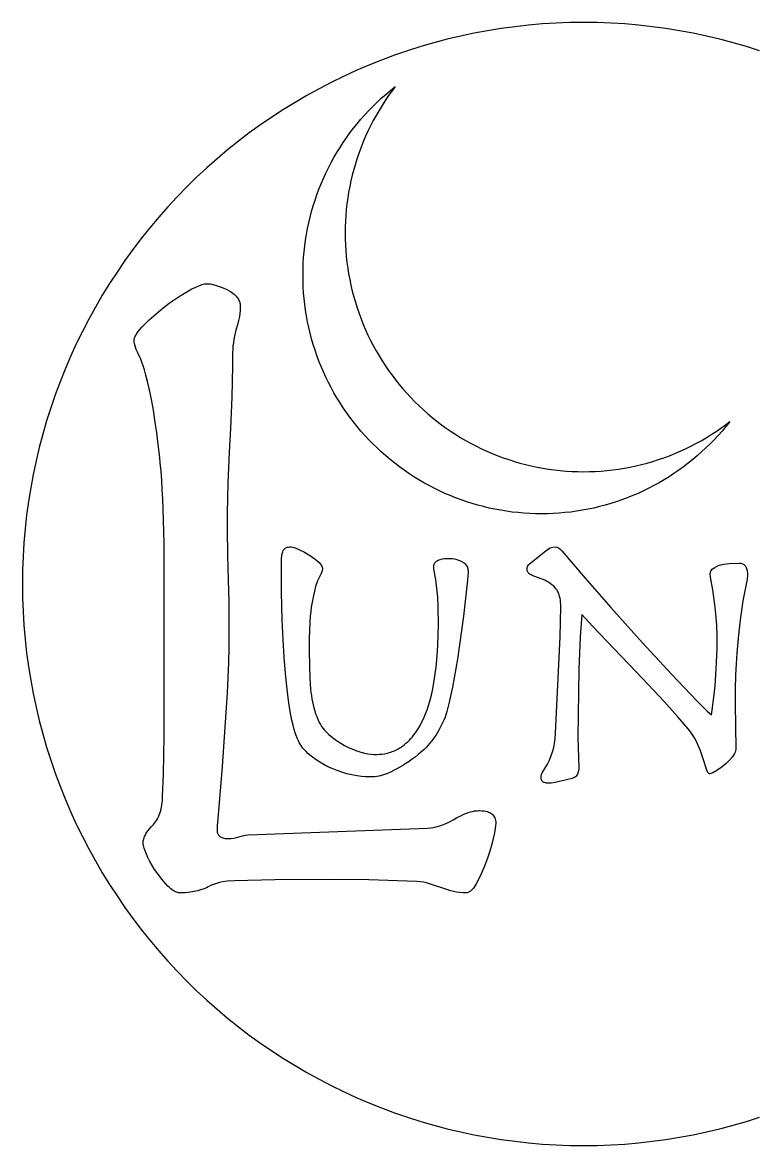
# Model space of a CAD drawing. Header units: metres. Extents: x -20 to 70, y -140 to 20.
# Drawn here: x 30 to 56.06, y -80 to -40 of the extents above; entities that cross this region are included whole.
import ezdxf

# ---------------------------------------------------------------- set-up
doc = ezdxf.new("R2010")
doc.units = ezdxf.units.M

msp = doc.modelspace()

# ---------------------------------------------------------------- linework, layer by layer
for p, q in [((50, -40), (49.5092, -40.006)), ((50.4908, -40.006), (50, -40)), ((46.0982, -40.3843), (45.618, -40.486)), ((46.5808, -40.2944), (46.0982, -40.3843)), ((47.0654, -40.2165), (46.5808, -40.2944)), ((47.5518, -40.1504), (47.0654, -40.2165)), ((48.0397, -40.0963), (47.5518, -40.1504)), ((48.5287, -40.0542), (48.0397, -40.0963)), ((49.0186, -40.0241), (48.5287, -40.0542)), ((49.5092, -40.006), (49.0186, -40.0241)), ((50.9813, -40.0241), (50.4908, -40.006)), ((51.4713, -40.0542), (50.9813, -40.0241)), ((51.9603, -40.0963), (51.4713, -40.0542)), ((52.4482, -40.1504), (51.9603, -40.0963)), ((52.9346, -40.2165), (52.4482, -40.1504)), ((53.4192, -40.2944), (52.9346, -40.2165)), ((53.9018, -40.3843), (53.4192, -40.2944)), ((54.382, -40.486), (53.9018, -40.3843)), ((44.6657, -40.7245), (44.1943, -40.8612)), ((45.1404, -40.5994), (44.6657, -40.7245)), ((45.618, -40.486), (45.1404, -40.5994)), ((54.8596, -40.5994), (54.382, -40.486)), ((55.3342, -40.7245), (54.8596, -40.5994)), ((55.8057, -40.8612), (55.3342, -40.7245)), ((43.2622, -41.1691), (42.8021, -41.3401)), ((43.7264, -41.0094), (43.2622, -41.1691)), ((44.1943, -40.8612), (43.7264, -41.0094)), ((56.2736, -41.0094), (55.8057, -40.8612)), ((42.3463, -41.5224), (41.8952, -41.7158)), ((42.8021, -41.3401), (42.3463, -41.5224)), ((41.4489, -41.9202), (41.0078, -42.1355)), ((41.8952, -41.7158), (41.4489, -41.9202)), ((40.5721, -42.3616), (40.142, -42.5983)), ((41.0078, -42.1355), (40.5721, -42.3616)), ((43.1077, -42.4294), (43.2867, -42.2867)), ((43.2867, -42.2867), (43.1727, -42.4366)), ((40.142, -42.5983), (39.7179, -42.8454)), ((42.6389, -42.8439), (42.7917, -42.7019)), ((42.7917, -42.7019), (42.948, -42.5637)), ((42.9325, -42.7776), (42.8187, -42.9525)), ((43.0505, -42.6056), (42.9325, -42.7776)), ((42.948, -42.5637), (43.1077, -42.4294)), ((43.1727, -42.4366), (43.0505, -42.6056)), ((39.3, -43.1029), (38.8886, -43.3706)), ((39.7179, -42.8454), (39.3, -43.1029)), ((42.2019, -43.2917), (42.3439, -43.1389)), ((42.3439, -43.1389), (42.4896, -42.9896)), ((42.4896, -42.9896), (42.6389, -42.8439)), ((42.7093, -43.1301), (42.6043, -43.3104)), ((42.8187, -42.9525), (42.7093, -43.1301)), ((38.8886, -43.3706), (38.4838, -43.6483)), ((41.9294, -43.6077), (42.0637, -43.448)), ((42.0637, -43.448), (42.2019, -43.2917)), ((42.5037, -43.4931), (42.4076, -43.6783)), ((42.6043, -43.3104), (42.5037, -43.4931)), ((38.086, -43.9359), (37.6954, -44.2331)), ((38.4838, -43.6483), (38.086, -43.9359)), ((41.5505, -44.1056), (41.6727, -43.9366)), ((41.6727, -43.9366), (41.7991, -43.7705)), ((41.7991, -43.7705), (41.9294, -43.6077)), ((42.3161, -43.8658), (42.2292, -44.0555)), ((42.4076, -43.6783), (42.3161, -43.8658)), ((37.6954, -44.2331), (37.3121, -44.5398)), ((41.3187, -44.4525), (41.4325, -44.2776)), ((41.4325, -44.2776), (41.5505, -44.1056)), ((42.147, -44.2472), (42.0696, -44.4409)), ((42.2292, -44.0555), (42.147, -44.2472)), ((37.3121, -44.5398), (36.9365, -44.8558)), ((41.1043, -44.8104), (41.2093, -44.6301)), ((41.2093, -44.6301), (41.3187, -44.4525)), ((41.9969, -44.6364), (41.929, -44.8337)), ((42.0696, -44.4409), (41.9969, -44.6364)), ((36.5688, -45.181), (36.2092, -45.5151)), ((36.9365, -44.8558), (36.5688, -45.181)), ((40.8161, -45.3658), (40.9076, -45.1783)), ((40.9076, -45.1783), (41.0037, -44.9931)), ((41.0037, -44.9931), (41.1043, -44.8104)), ((41.866, -45.0326), (41.8079, -45.2329)), ((41.929, -44.8337), (41.866, -45.0326)), ((36.2092, -45.5151), (35.8579, -45.8579)), ((40.647, -45.7472), (40.7292, -45.5555)), ((40.7292, -45.5555), (40.8161, -45.3658)), ((41.7547, -45.4347), (41.7065, -45.6376)), ((41.8079, -45.2329), (41.7547, -45.4347)), ((35.8579, -45.8579), (35.5151, -46.2092)), ((40.4969, -46.1364), (40.5696, -45.9409)), ((40.5696, -45.9409), (40.647, -45.7472)), ((41.6633, -45.8417), (41.6251, -46.0468)), ((41.7065, -45.6376), (41.6633, -45.8417)), ((35.5151, -46.2092), (35.181, -46.5688)), ((40.366, -46.5326), (40.429, -46.3337)), ((40.429, -46.3337), (40.4969, -46.1364)), ((41.592, -46.2528), (41.5639, -46.4595)), ((41.6251, -46.0468), (41.592, -46.2528)), ((35.181, -46.5688), (34.8558, -46.9365)), ((40.2547, -46.9347), (40.3079, -46.7329)), ((40.3079, -46.7329), (40.366, -46.5326)), ((41.5409, -46.6669), (41.523, -46.8747)), ((41.5639, -46.4595), (41.5409, -46.6669)), ((34.8558, -46.9365), (34.5398, -47.3121)), ((40.1633, -47.3417), (40.2065, -47.1376)), ((40.2065, -47.1376), (40.2547, -46.9347)), ((41.5102, -47.0829), (41.5026, -47.2914)), ((41.523, -46.8747), (41.5102, -47.0829)), ((34.5398, -47.3121), (34.2331, -47.6954)), ((40.092, -47.7528), (40.1251, -47.5468)), ((40.1251, -47.5468), (40.1633, -47.3417)), ((41.5026, -47.2914), (41.5, -47.5)), ((41.5, -47.5), (41.5026, -47.7086)), ((34.2331, -47.6954), (33.9359, -48.086)), ((40.0409, -48.1669), (40.0639, -47.9595)), ((40.0639, -47.9595), (40.092, -47.7528)), ((41.5026, -47.7086), (41.5102, -47.9171)), ((41.5102, -47.9171), (41.523, -48.1253)), ((33.9359, -48.086), (33.6483, -48.4838)), ((40.0102, -48.5829), (40.023, -48.3747)), ((40.023, -48.3747), (40.0409, -48.1669)), ((41.523, -48.1253), (41.5409, -48.3331)), ((41.5409, -48.3331), (41.5639, -48.5405)), ((33.6483, -48.4838), (33.3706, -48.8886)), ((40, -49), (40.0026, -48.7914)), ((40.0026, -48.7914), (40.0102, -48.5829)), ((41.5639, -48.5405), (41.592, -48.7472)), ((41.592, -48.7472), (41.6251, -48.9532)), ((33.3706, -48.8886), (33.1029, -49.3)), ((40.0026, -49.2086), (40, -49)), ((41.6251, -48.9532), (41.6633, -49.1583)), ((41.6633, -49.1583), (41.7065, -49.3624)), ((33.1029, -49.3), (32.8454, -49.7179)), ((35.6522, -49.7187), (35.8626, -49.5919)), ((35.8626, -49.5919), (36.043, -49.4917)), ((36.043, -49.4917), (36.1809, -49.422)), ((36.1809, -49.422), (36.2827, -49.3763)), ((36.2827, -49.3763), (36.3725, -49.3417)), ((36.3725, -49.3417), (36.4357, -49.3221)), ((36.4357, -49.3221), (36.4913, -49.3096)), ((36.4913, -49.3096), (36.5279, -49.3049)), ((36.5279, -49.3049), (36.5691, -49.3042)), ((36.5691, -49.3042), (36.6278, -49.3073)), ((36.6278, -49.3073), (36.6888, -49.3142)), ((36.6888, -49.3142), (36.7522, -49.3248)), ((36.7522, -49.3248), (36.8178, -49.3391)), ((36.8178, -49.3391), (36.8857, -49.3571)), ((36.8857, -49.3571), (36.9798, -49.387)), ((36.9798, -49.387), (37.0781, -49.4235)), ((37.0781, -49.4235), (37.1804, -49.4667)), ((37.1804, -49.4667), (37.2868, -49.5165)), ((37.2868, -49.5165), (37.3671, -49.5579)), ((37.3671, -49.5579), (37.4169, -49.587)), ((37.4169, -49.587), (37.4634, -49.6172)), ((40.0102, -49.4171), (40.0026, -49.2086)), ((40.023, -49.6253), (40.0102, -49.4171)), ((41.7065, -49.3624), (41.7547, -49.5653)), ((41.7547, -49.5653), (41.8079, -49.767)), ((32.8454, -49.7179), (32.5983, -50.142)), ((35.2313, -50.0029), (35.4417, -49.8557)), ((35.4417, -49.8557), (35.6522, -49.7187)), ((37.4634, -49.6172), (37.5066, -49.6485)), ((37.5066, -49.6485), (37.5464, -49.681)), ((37.5464, -49.681), (37.5829, -49.7147)), ((37.5829, -49.7147), (37.6161, -49.7495)), ((37.6161, -49.7495), (37.646, -49.7855)), ((37.646, -49.7855), (37.6726, -49.8226)), ((37.6726, -49.8226), (37.6958, -49.8608)), ((37.6958, -49.8608), (37.7158, -49.9002)), ((37.7158, -49.9002), (37.7324, -49.9408)), ((37.7324, -49.9408), (37.7457, -49.9825)), ((37.7457, -49.9825), (37.7556, -50.0253)), ((40.0409, -49.8331), (40.023, -49.6253)), ((40.0639, -50.0405), (40.0409, -49.8331)), ((41.8079, -49.767), (41.866, -49.9674)), ((41.866, -49.9674), (41.929, -50.1663)), ((32.5983, -50.142), (32.3616, -50.5721)), ((34.6771, -50.4437), (34.8445, -50.3011)), ((34.8445, -50.3011), (35.0213, -50.16)), ((35.0213, -50.16), (35.2313, -50.0029)), ((37.7505, -50.3616), (37.7333, -50.4736)), ((37.7614, -50.2559), (37.7505, -50.3616)), ((37.7556, -50.0253), (37.7623, -50.0693)), ((37.7659, -50.1566), (37.7614, -50.2559)), ((37.7623, -50.0693), (37.7656, -50.1145)), ((37.7656, -50.1145), (37.7659, -50.1566)), ((40.092, -50.2472), (40.0639, -50.0405)), ((40.1251, -50.4532), (40.092, -50.2472)), ((41.929, -50.1663), (41.9969, -50.3636)), ((41.9969, -50.3636), (42.0696, -50.5591)), ((32.3616, -50.5721), (32.1355, -51.0078)), ((34.2708, -50.8384), (34.3703, -50.734)), ((34.3703, -50.734), (34.519, -50.588)), ((34.519, -50.588), (34.6771, -50.4437)), ((37.6659, -50.7684), (37.6107, -50.9569)), ((37.7042, -50.6164), (37.6659, -50.7684)), ((37.7333, -50.4736), (37.7042, -50.6164)), ((40.1633, -50.6583), (40.1251, -50.4532)), ((40.2065, -50.8624), (40.1633, -50.6583)), ((42.0696, -50.5591), (42.147, -50.7528)), ((42.147, -50.7528), (42.2292, -50.9445)), ((32.1355, -51.0078), (31.9202, -51.4489)), ((34.0045, -51.21), (34.0236, -51.1684)), ((34.0236, -51.1684), (34.0481, -51.1239)), ((34.0481, -51.1239), (34.078, -51.0766)), ((34.078, -51.0766), (34.1264, -51.009)), ((34.1264, -51.009), (34.1845, -50.9364)), ((34.1845, -50.9364), (34.2708, -50.8384)), ((37.5555, -51.1788), (37.5341, -51.2914)), ((37.581, -51.0673), (37.5555, -51.1788)), ((37.6107, -50.9569), (37.581, -51.0673)), ((40.2547, -51.0653), (40.2065, -50.8624)), ((40.3079, -51.267), (40.2547, -51.0653)), ((42.2292, -50.9445), (42.3161, -51.1342)), ((42.3161, -51.1342), (42.4076, -51.3217)), ((31.9202, -51.4489), (31.7158, -51.8952)), ((33.98, -51.3175), (33.9812, -51.2958)), ((33.9825, -51.3697), (33.98, -51.3175)), ((33.9812, -51.2958), (33.9848, -51.2729)), ((33.9902, -51.4255), (33.9825, -51.3697)), ((33.9848, -51.2729), (33.9909, -51.2487)), ((34.0029, -51.4849), (33.9902, -51.4255)), ((33.9909, -51.2487), (34.0045, -51.21)), ((34.026, -51.5642), (34.0029, -51.4849)), ((34.0571, -51.6491), (34.026, -51.5642)), ((37.5034, -51.5196), (37.4942, -51.6352)), ((37.5167, -51.405), (37.5034, -51.5196)), ((37.5341, -51.2914), (37.5167, -51.405)), ((40.366, -51.4674), (40.3079, -51.267)), ((40.429, -51.6663), (40.366, -51.4674)), ((42.4076, -51.3217), (42.5037, -51.5069)), ((42.5037, -51.5069), (42.6043, -51.6896)), ((31.7158, -51.8952), (31.5224, -52.3463)), ((34.0961, -51.7395), (34.0571, -51.6491)), ((34.1852, -51.9197), (34.0961, -51.7395)), ((34.2172, -51.9925), (34.1852, -51.9197)), ((34.2603, -52.103), (34.2172, -51.9925)), ((37.4891, -51.7518), (37.4866, -52.2184)), ((37.4942, -51.6352), (37.4891, -51.7518)), ((40.4969, -51.8636), (40.429, -51.6663)), ((40.5696, -52.0591), (40.4969, -51.8636)), ((42.6043, -51.6896), (42.7093, -51.8699)), ((42.7093, -51.8699), (42.8187, -52.0475)), ((31.5224, -52.3463), (31.3401, -52.8021)), ((34.3038, -52.2289), (34.2603, -52.103)), ((34.348, -52.37), (34.3038, -52.2289)), ((34.4038, -52.5679), (34.348, -52.37)), ((37.4866, -52.2184), (37.4792, -52.7841)), ((40.647, -52.2528), (40.5696, -52.0591)), ((40.7292, -52.4445), (40.647, -52.2528)), ((42.8187, -52.0475), (42.9325, -52.2223)), ((42.9325, -52.2223), (43.0505, -52.3944)), ((43.0505, -52.3944), (43.1727, -52.5634)), ((34.4605, -52.7897), (34.4038, -52.5679)), ((34.518, -53.0355), (34.4605, -52.7897)), ((37.4792, -52.7841), (37.4654, -53.3475)), ((40.8161, -52.6342), (40.7292, -52.4445)), ((40.9076, -52.8217), (40.8161, -52.6342)), ((43.1727, -52.5634), (43.2991, -52.7295)), ((43.2991, -52.7295), (43.4294, -52.8923)), ((31.3401, -52.8021), (31.1691, -53.2622)), ((34.564, -53.2514), (34.518, -53.0355)), ((41.0037, -53.0069), (40.9076, -52.8217)), ((41.1043, -53.1896), (41.0037, -53.0069)), ((41.2093, -53.3699), (41.1043, -53.1896)), ((43.4294, -52.8923), (43.5637, -53.052)), ((43.5637, -53.052), (43.7019, -53.2082)), ((31.1691, -53.2622), (31.0094, -53.7264)), ((34.6096, -53.4866), (34.564, -53.2514)), ((34.6658, -53.808), (34.6096, -53.4866)), ((37.4654, -53.3475), (37.4453, -53.9087)), ((41.3187, -53.5475), (41.2093, -53.3699)), ((41.4325, -53.7223), (41.3187, -53.5475)), ((43.7019, -53.2082), (43.8439, -53.3611)), ((43.8439, -53.3611), (43.9896, -53.5104)), ((43.9896, -53.5104), (44.1389, -53.6561)), ((31.0094, -53.7264), (30.8612, -54.1943)), ((34.7211, -54.1597), (34.6658, -53.808)), ((37.4453, -53.9087), (37.4189, -54.4675)), ((41.5505, -53.8944), (41.4325, -53.7223)), ((41.6727, -54.0634), (41.5505, -53.8944)), ((44.1389, -53.6561), (44.2917, -53.7981)), ((44.2917, -53.7981), (44.448, -53.9363)), ((44.448, -53.9363), (44.6077, -54.0706)), ((30.8612, -54.1943), (30.7245, -54.6657)), ((34.7866, -54.6217), (34.7211, -54.1597)), ((41.7991, -54.2295), (41.6727, -54.0634)), ((41.9294, -54.3923), (41.7991, -54.2295)), ((42.0637, -54.552), (41.9294, -54.3923)), ((44.6077, -54.0706), (44.7705, -54.2009)), ((44.7705, -54.2009), (44.9366, -54.3273)), ((44.9366, -54.3273), (45.1056, -54.4495)), ((54.8944, -54.4495), (55.0634, -54.3273)), ((55.0706, -54.3923), (54.9363, -54.552)), ((55.0634, -54.3273), (55.2133, -54.2133)), ((55.2133, -54.2133), (55.0706, -54.3923)), ((30.7245, -54.6657), (30.5994, -55.1404)), ((34.8508, -55.1273), (34.7866, -54.6217)), ((37.4189, -54.4675), (37.3701, -55.301)), ((42.2019, -54.7082), (42.0637, -54.552)), ((42.3439, -54.8611), (42.2019, -54.7082)), ((45.1056, -54.4495), (45.2776, -54.5675)), ((45.2776, -54.5675), (45.4525, -54.6812)), ((45.4525, -54.6812), (45.6301, -54.7907)), ((45.6301, -54.7907), (45.8104, -54.8957)), ((54.1896, -54.8957), (54.3699, -54.7907)), ((54.3699, -54.7907), (54.5475, -54.6812)), ((54.5475, -54.6812), (54.7223, -54.5675)), ((54.7981, -54.7082), (54.6561, -54.8611)), ((54.7223, -54.5675), (54.8944, -54.4495)), ((54.9363, -54.552), (54.7981, -54.7082)), ((30.5994, -55.1404), (30.486, -55.618)), ((34.8929, -55.489), (34.8508, -55.1273)), ((42.4896, -55.0104), (42.3439, -54.8611)), ((42.6389, -55.1561), (42.4896, -55.0104)), ((42.7917, -55.2981), (42.6389, -55.1561)), ((45.8104, -54.8957), (45.9931, -54.9963)), ((45.9931, -54.9963), (46.1783, -55.0924)), ((46.1783, -55.0924), (46.3658, -55.1839)), ((46.3658, -55.1839), (46.5555, -55.2708)), ((53.4445, -55.2708), (53.6342, -55.1839)), ((53.6342, -55.1839), (53.8217, -55.0924)), ((53.8217, -55.0924), (54.0069, -54.9963)), ((54.0069, -54.9963), (54.1896, -54.8957)), ((54.3611, -55.1561), (54.2082, -55.2981)), ((54.5104, -55.0104), (54.3611, -55.1561)), ((54.6561, -54.8611), (54.5104, -55.0104)), ((34.9126, -55.6795), (34.8929, -55.489)), ((37.3701, -55.301), (37.3426, -55.8515)), ((42.948, -55.4363), (42.7917, -55.2981)), ((43.1077, -55.5706), (42.948, -55.4363)), ((43.2705, -55.7009), (43.1077, -55.5706)), ((46.5555, -55.2708), (46.7472, -55.353)), ((46.7472, -55.353), (46.9409, -55.4304)), ((46.9409, -55.4304), (47.1364, -55.5031)), ((47.1364, -55.5031), (47.3337, -55.571)), ((47.3337, -55.571), (47.5326, -55.634)), ((52.4674, -55.634), (52.6663, -55.571)), ((52.6663, -55.571), (52.8636, -55.5031)), ((52.8636, -55.5031), (53.0591, -55.4304)), ((53.0591, -55.4304), (53.2528, -55.353)), ((53.2528, -55.353), (53.4445, -55.2708)), ((53.8923, -55.5706), (53.7295, -55.7009)), ((54.052, -55.4363), (53.8923, -55.5706)), ((54.2082, -55.2981), (54.052, -55.4363)), ((30.486, -55.618), (30.3843, -56.0982)), ((34.9398, -55.9794), (34.9126, -55.6795)), ((34.9642, -56.2963), (34.9398, -55.9794)), ((37.3426, -55.8515), (37.3215, -56.3973)), ((43.4366, -55.8273), (43.2705, -55.7009)), ((43.6056, -55.9495), (43.4366, -55.8273)), ((43.7776, -56.0675), (43.6056, -55.9495)), ((47.5326, -55.634), (47.7329, -55.6921)), ((47.7329, -55.6921), (47.9347, -55.7453)), ((47.9347, -55.7453), (48.1376, -55.7935)), ((48.1376, -55.7935), (48.3417, -55.8367)), ((48.3417, -55.8367), (48.5468, -55.8748)), ((48.5468, -55.8748), (48.7528, -55.908)), ((48.7528, -55.908), (48.9595, -55.9361)), ((48.9595, -55.9361), (49.1668, -55.9591)), ((49.1668, -55.9591), (49.3747, -55.977)), ((49.3747, -55.977), (49.5829, -55.9898)), ((49.5829, -55.9898), (49.7914, -55.9974)), ((49.7914, -55.9974), (50, -56)), ((50, -56), (50.2086, -55.9974)), ((50.2086, -55.9974), (50.4171, -55.9898)), ((50.4171, -55.9898), (50.6253, -55.977)), ((50.6253, -55.977), (50.8331, -55.9591)), ((50.8331, -55.9591), (51.0405, -55.9361)), ((51.0405, -55.9361), (51.2472, -55.908)), ((51.2472, -55.908), (51.4532, -55.8748)), ((51.4532, -55.8748), (51.6583, -55.8367)), ((51.6583, -55.8367), (51.8624, -55.7935)), ((51.8624, -55.7935), (52.0653, -55.7453)), ((52.0653, -55.7453), (52.267, -55.6921)), ((52.267, -55.6921), (52.4674, -55.634)), ((53.3944, -55.9495), (53.2223, -56.0675)), ((53.5634, -55.8273), (53.3944, -55.9495)), ((53.7295, -55.7009), (53.5634, -55.8273)), ((30.3843, -56.0982), (30.2944, -56.5808)), ((34.9857, -56.6301), (34.9642, -56.2963)), ((37.3215, -56.3973), (37.3067, -56.9386)), ((43.9525, -56.1812), (43.7776, -56.0675)), ((44.1301, -56.2907), (43.9525, -56.1812)), ((44.3104, -56.3957), (44.1301, -56.2907)), ((44.4931, -56.4963), (44.3104, -56.3957)), ((52.6896, -56.3957), (52.5069, -56.4963)), ((52.8699, -56.2907), (52.6896, -56.3957)), ((53.0475, -56.1812), (52.8699, -56.2907)), ((53.2223, -56.0675), (53.0475, -56.1812)), ((30.2944, -56.5808), (30.2165, -57.0654)), ((35.0044, -56.9808), (34.9857, -56.6301)), ((44.6783, -56.5924), (44.4931, -56.4963)), ((44.8658, -56.6839), (44.6783, -56.5924)), ((45.0555, -56.7708), (44.8658, -56.6839)), ((45.2472, -56.853), (45.0555, -56.7708)), ((51.9445, -56.7708), (51.7528, -56.853)), ((52.1342, -56.6839), (51.9445, -56.7708)), ((52.3217, -56.5924), (52.1342, -56.6839)), ((52.5069, -56.4963), (52.3217, -56.5924)), ((30.2165, -57.0654), (30.1504, -57.5518)), ((35.0201, -57.3484), (35.0044, -56.9808)), ((37.3067, -56.9386), (37.2982, -57.4753)), ((45.4409, -56.9304), (45.2472, -56.853)), ((45.6364, -57.0031), (45.4409, -56.9304)), ((45.8337, -57.071), (45.6364, -57.0031)), ((46.0326, -57.134), (45.8337, -57.071)), ((46.2329, -57.1921), (46.0326, -57.134)), ((46.4347, -57.2453), (46.2329, -57.1921)), ((50.767, -57.1921), (50.5653, -57.2453)), ((50.9674, -57.134), (50.767, -57.1921)), ((51.1663, -57.071), (50.9674, -57.134)), ((51.3636, -57.0031), (51.1663, -57.071)), ((51.5591, -56.9304), (51.3636, -57.0031)), ((51.7528, -56.853), (51.5591, -56.9304)), ((30.1504, -57.5518), (30.0963, -58.0397)), ((35.0331, -57.733), (35.0201, -57.3484)), ((37.2982, -57.4753), (37.2961, -58.0364)), ((46.6376, -57.2935), (46.4347, -57.2453)), ((46.8417, -57.3367), (46.6376, -57.2935)), ((47.0468, -57.3748), (46.8417, -57.3367)), ((47.2528, -57.408), (47.0468, -57.3748)), ((47.4595, -57.4361), (47.2528, -57.408)), ((47.6669, -57.4591), (47.4595, -57.4361)), ((47.8747, -57.477), (47.6669, -57.4591)), ((48.0829, -57.4898), (47.8747, -57.477)), ((48.2914, -57.4974), (48.0829, -57.4898)), ((48.5, -57.5), (48.2914, -57.4974)), ((48.7086, -57.4974), (48.5, -57.5)), ((48.9171, -57.4898), (48.7086, -57.4974)), ((49.1253, -57.477), (48.9171, -57.4898)), ((49.3331, -57.4591), (49.1253, -57.477)), ((49.5405, -57.4361), (49.3331, -57.4591)), ((49.7472, -57.408), (49.5405, -57.4361)), ((49.9532, -57.3748), (49.7472, -57.408)), ((50.1583, -57.3367), (49.9532, -57.3748)), ((50.3624, -57.2935), (50.1583, -57.3367)), ((50.5653, -57.2453), (50.3624, -57.2935)), ((35.0431, -58.1345), (35.0331, -57.733)), ((30.0963, -58.0397), (30.0542, -58.5287)), ((35.0503, -58.5529), (35.0431, -58.1345)), ((37.2961, -58.0364), (37.3066, -58.9987)), ((30.0542, -58.5287), (30.0241, -59.0186)), ((35.0546, -58.9882), (35.0503, -58.5529)), ((39.2939, -58.8107), (39.3071, -58.7873)), ((39.3071, -58.7873), (39.3228, -58.7663)), ((39.3228, -58.7663), (39.3408, -58.7475)), ((39.3408, -58.7475), (39.3613, -58.731)), ((39.3613, -58.731), (39.3841, -58.7169)), ((39.3841, -58.7169), (39.4093, -58.705)), ((39.4093, -58.705), (39.4466, -58.6928)), ((39.4466, -58.6928), (39.4882, -58.6846)), ((39.4882, -58.6846), (39.534, -58.6805)), ((39.534, -58.6805), (39.5768, -58.6807)), ((39.5768, -58.6807), (39.6328, -58.6893)), ((39.6328, -58.6893), (39.7176, -58.7138)), ((39.7176, -58.7138), (39.8523, -58.7686)), ((39.8523, -58.7686), (40.0553, -58.8708)), ((48.6562, -58.8159), (48.7527, -58.7439)), ((48.7527, -58.7439), (48.8144, -58.7116)), ((48.8144, -58.7116), (48.9052, -58.6858)), ((48.9052, -58.6858), (48.99, -58.6807)), ((48.99, -58.6807), (49.0442, -58.6901)), ((49.0442, -58.6901), (49.1015, -58.7128)), ((49.1015, -58.7128), (49.1583, -58.7496)), ((49.1583, -58.7496), (49.229, -58.8148)), ((30.0241, -59.0186), (30.006, -59.5092)), ((35.056, -59.4405), (35.0546, -58.9882)), ((37.3066, -58.9987), (37.3318, -59.8472)), ((39.228, -59.2578), (39.2337, -59.1)), ((39.2337, -59.1), (39.2444, -58.9958)), ((39.2444, -58.9958), (39.2581, -58.9196)), ((39.2581, -58.9196), (39.2759, -58.8552)), ((39.2759, -58.8552), (39.2939, -58.8107)), ((40.0553, -58.8708), (40.2692, -59.0011)), ((40.2692, -59.0011), (40.4347, -59.1208)), ((40.4347, -59.1208), (40.5713, -59.2388)), ((44.7356, -59.2078), (44.7562, -59.19)), ((44.7562, -59.19), (44.7875, -59.1691)), ((44.7875, -59.1691), (44.8233, -59.1514)), ((44.8233, -59.1514), (44.8923, -59.1259)), ((44.8923, -59.1259), (44.9674, -59.1067)), ((44.9674, -59.1067), (45.0489, -59.0937)), ((45.0489, -59.0937), (45.1496, -59.0866)), ((45.1496, -59.0866), (45.2528, -59.0877)), ((45.2528, -59.0877), (45.3298, -59.0948)), ((45.3298, -59.0948), (45.4047, -59.1073)), ((45.4047, -59.1073), (45.4772, -59.1253)), ((45.4772, -59.1253), (45.5476, -59.1487)), ((45.5476, -59.1487), (45.6156, -59.1775)), ((45.6156, -59.1775), (45.6814, -59.2118)), ((48.0785, -59.283), (48.6562, -58.8159)), ((49.229, -58.8148), (50.0605, -59.7892)), ((30.006, -59.5092), (30, -60)), ((35.0512, -65.4263), (35.056, -59.4405)), ((39.2361, -60.289), (39.228, -59.2578)), ((40.5713, -59.2388), (40.6148, -59.2854)), ((40.6148, -59.2854), (40.6486, -59.3307)), ((40.6486, -59.3307), (40.6693, -59.3673)), ((40.674, -59.5676), (40.6515, -59.6236)), ((40.6693, -59.3673), (40.6834, -59.403)), ((40.6875, -59.5124), (40.674, -59.5676)), ((40.6834, -59.403), (40.6898, -59.4308)), ((40.692, -59.458), (40.6875, -59.5124)), ((40.6898, -59.4308), (40.692, -59.458)), ((44.6628, -59.3736), (44.6684, -59.3339)), ((44.6664, -59.472), (44.6628, -59.3736)), ((44.7361, -59.8451), (44.6664, -59.472)), ((44.6684, -59.3339), (44.6784, -59.2975)), ((44.6784, -59.2975), (44.6889, -59.2723)), ((44.6889, -59.2723), (44.702, -59.249)), ((44.702, -59.249), (44.7175, -59.2275)), ((44.7175, -59.2275), (44.7356, -59.2078)), ((45.6814, -59.2118), (45.7176, -59.2348)), ((45.7176, -59.2348), (45.7502, -59.2599)), ((45.7502, -59.2599), (45.7793, -59.2868)), ((45.7793, -59.2868), (45.8048, -59.3158)), ((45.8048, -59.3158), (45.8268, -59.3467)), ((45.8268, -59.3467), (45.8452, -59.3795)), ((45.8452, -59.3795), (45.86, -59.4143)), ((45.86, -59.4143), (45.8713, -59.451)), ((45.8838, -59.5795), (45.867, -59.8633)), ((45.8713, -59.451), (45.879, -59.4897)), ((45.879, -59.4897), (45.8832, -59.5303)), ((45.8832, -59.5303), (45.8838, -59.5795)), ((47.9844, -59.4331), (47.9889, -59.4091)), ((47.9845, -59.4665), (47.9844, -59.4331)), ((47.9881, -59.4973), (47.9845, -59.4665)), ((47.9949, -59.5262), (47.9881, -59.4973)), ((47.9889, -59.4091), (47.9978, -59.3847)), ((48.0047, -59.5533), (47.9949, -59.5262)), ((47.9978, -59.3847), (48.0154, -59.3536)), ((48.0176, -59.5785), (48.0047, -59.5533)), ((48.0154, -59.3536), (48.0399, -59.3219)), ((48.0336, -59.6019), (48.0176, -59.5785)), ((48.0399, -59.3219), (48.0785, -59.283)), ((54.5118, -59.6271), (54.5217, -59.5845)), ((54.5217, -59.5845), (54.5376, -59.545)), ((54.5376, -59.545), (54.5594, -59.5087)), ((54.5594, -59.5087), (54.5873, -59.4756)), ((54.5873, -59.4756), (54.6211, -59.4457)), ((54.6211, -59.4457), (54.6739, -59.4101)), ((54.6739, -59.4101), (54.7558, -59.368)), ((54.7558, -59.368), (54.8485, -59.3336)), ((54.8485, -59.3336), (54.9982, -59.2962)), ((54.9982, -59.2962), (55.1847, -59.2692)), ((55.1847, -59.2692), (55.5456, -59.2545)), ((55.5456, -59.2545), (55.5981, -59.2604)), ((55.5981, -59.2604), (55.636, -59.2691)), ((55.636, -59.2691), (55.6702, -59.2812)), ((55.6702, -59.2812), (55.7008, -59.2968)), ((55.7008, -59.2968), (55.7277, -59.3159)), ((55.7277, -59.3159), (55.7509, -59.3385)), ((55.7509, -59.3385), (55.7705, -59.3645)), ((55.7705, -59.3645), (55.7978, -59.4155)), ((55.7978, -59.4155), (55.8213, -59.4778)), ((55.8213, -59.4778), (55.8366, -59.5442)), ((55.8366, -59.5442), (55.8438, -59.6146)), ((30, -60), (30.006, -60.4908)), ((37.3318, -59.8472), (37.3515, -60.6376)), ((40.5206, -59.8842), (40.4509, -60.0857)), ((40.5735, -59.7627), (40.5206, -59.8842)), ((40.6515, -59.6236), (40.5735, -59.7627)), ((44.8017, -60.4678), (44.7361, -59.8451)), ((45.867, -59.8633), (45.722, -61.1473)), ((48.0527, -59.6234), (48.0336, -59.6019)), ((48.0749, -59.6431), (48.0527, -59.6234)), ((48.1002, -59.661), (48.0749, -59.6431)), ((48.1286, -59.677), (48.1002, -59.661)), ((48.1713, -59.6955), (48.1286, -59.677)), ((48.6154, -59.8669), (48.1713, -59.6955)), ((48.6831, -59.8992), (48.6154, -59.8669)), ((48.7489, -59.9369), (48.6831, -59.8992)), ((48.8128, -59.9801), (48.7489, -59.9369)), ((48.8747, -60.0286), (48.8128, -59.9801)), ((50.0605, -59.7892), (50.9748, -60.8365)), ((54.5098, -59.642), (54.5118, -59.6271)), ((54.5196, -59.7529), (54.5098, -59.642)), ((54.6117, -60.2077), (54.5196, -59.7529)), ((55.8259, -59.8331), (55.6807, -60.5972)), ((55.8427, -59.6883), (55.8259, -59.8331)), ((55.8438, -59.6146), (55.8427, -59.6883)), ((39.2604, -61.278), (39.2361, -60.289)), ((40.406, -60.2499), (40.3573, -60.4712)), ((40.4509, -60.0857), (40.406, -60.2499)), ((48.9348, -60.0826), (48.8747, -60.0286)), ((48.9929, -60.142), (48.9348, -60.0826)), ((49.0155, -60.1674), (48.9929, -60.142)), ((49.0369, -60.1946), (49.0155, -60.1674)), ((49.0569, -60.2238), (49.0369, -60.1946)), ((49.0755, -60.2549), (49.0569, -60.2238)), ((49.0927, -60.2879), (49.0755, -60.2549)), ((49.1085, -60.3229), (49.0927, -60.2879)), ((49.1297, -60.379), (49.1085, -60.3229)), ((49.1478, -60.4395), (49.1297, -60.379)), ((54.6952, -60.821), (54.6117, -60.2077)), ((30.006, -60.4908), (30.0241, -60.9813)), ((37.3515, -60.6376), (37.36, -61.6708)), ((40.3573, -60.4712), (40.296, -60.82)), ((44.8206, -60.8097), (44.8017, -60.4678)), ((49.1628, -60.5044), (49.1478, -60.4395)), ((49.1746, -60.5736), (49.1628, -60.5044)), ((49.1834, -60.6472), (49.1746, -60.5736)), ((49.1891, -60.7252), (49.1834, -60.6472)), ((49.1917, -60.8076), (49.1891, -60.7252)), ((55.6807, -60.5972), (55.5776, -61.2779)), ((30.0241, -60.9813), (30.0542, -61.4713)), ((40.2569, -61.1477), (40.2402, -61.3763)), ((40.2747, -60.9756), (40.2569, -61.1477)), ((40.296, -60.82), (40.2747, -60.9756)), ((44.827, -61.4452), (44.8206, -60.8097)), ((45.722, -61.1473), (45.5036, -62.6739)), ((49.1599, -61.8795), (49.1917, -60.8076)), ((49.9328, -61.0865), (49.8802, -61.8812)), ((50.3221, -61.5041), (49.9328, -61.0865)), ((50.9748, -60.8365), (52.1017, -62.0931)), ((54.7317, -61.1827), (54.6952, -60.821)), ((54.75, -61.4837), (54.7317, -61.1827)), ((30.0542, -61.4713), (30.0963, -61.9603)), ((39.2904, -61.9923), (39.2604, -61.278)), ((40.2402, -61.3763), (40.2284, -61.6287)), ((44.8057, -62.1858), (44.827, -61.4452)), ((52.1125, -63.3729), (50.3221, -61.5041)), ((54.7592, -61.8475), (54.75, -61.4837)), ((55.5776, -61.2779), (55.5172, -61.8056)), ((30.0963, -61.9603), (30.1504, -62.4482)), ((37.36, -61.6708), (37.3559, -62.2652)), ((39.3276, -62.6101), (39.2904, -61.9923)), ((40.2211, -61.9534), (40.2207, -62.3658)), ((40.2284, -61.6287), (40.2211, -61.9534)), ((48.9998, -65.3155), (49.1599, -61.8795)), ((49.8802, -61.8812), (49.8312, -63.0276)), ((54.757, -62.3054), (54.7592, -61.8475)), ((55.5172, -61.8056), (55.4573, -62.4686)), ((37.3559, -62.2652), (37.3435, -62.7966)), ((40.2207, -62.3658), (40.23, -62.9147)), ((44.7828, -62.5549), (44.8057, -62.1858)), ((52.1017, -62.0931), (53.1413, -63.2189)), ((54.7422, -62.7904), (54.757, -62.3054)), ((30.1504, -62.4482), (30.2165, -62.9346)), ((37.3435, -62.7966), (37.323, -63.334)), ((39.374, -63.1925), (39.3276, -62.6101)), ((44.7435, -62.9651), (44.7828, -62.5549)), ((45.5036, -62.6739), (45.3281, -63.6724)), ((54.7175, -63.2269), (54.7422, -62.7904)), ((55.4573, -62.4686), (55.4336, -62.8411)), ((30.2165, -62.9346), (30.2944, -63.4192)), ((39.419, -63.6385), (39.374, -63.1925)), ((40.23, -62.9147), (40.2478, -63.3695)), ((44.7027, -63.2875), (44.7435, -62.9651)), ((49.8312, -63.0276), (49.7999, -65.4776)), ((55.4336, -62.8411), (55.4162, -63.2429)), ((30.2944, -63.4192), (30.3843, -63.9018)), ((37.323, -63.334), (37.2942, -63.8776)), ((40.2478, -63.3695), (40.2716, -63.7429)), ((44.6238, -63.7358), (44.6667, -63.5126)), ((44.6667, -63.5126), (44.7027, -63.2875)), ((52.8695, -64.1871), (52.1125, -63.3729)), ((53.1413, -63.2189), (54.0356, -64.1566)), ((54.6852, -63.6227), (54.7175, -63.2269)), ((55.4162, -63.2429), (55.4039, -63.7383)), ((30.3843, -63.9018), (30.486, -64.382)), ((37.2942, -63.8776), (37.1173, -66.5052)), ((39.4702, -64.0525), (39.419, -63.6385)), ((40.2716, -63.7429), (40.2831, -63.8609)), ((40.2831, -63.8609), (40.2978, -63.9764)), ((40.2978, -63.9764), (40.3155, -64.0896)), ((44.517, -64.1766), (44.5739, -63.9571)), ((44.5739, -63.9571), (44.6238, -63.7358)), ((45.3281, -63.6724), (45.2119, -64.2098)), ((54.6416, -64.0295), (54.6852, -63.6227)), ((55.4039, -63.7383), (55.3998, -64.272)), ((30.486, -64.382), (30.5994, -64.8596)), ((39.5208, -64.3937), (39.4702, -64.0525)), ((39.569, -64.6715), (39.5208, -64.3937)), ((40.3155, -64.0896), (40.3363, -64.2003)), ((40.3363, -64.2003), (40.3603, -64.3087)), ((40.3603, -64.3087), (40.3874, -64.4146)), ((44.4223, -64.4819), (44.472, -64.3315)), ((44.472, -64.3315), (44.517, -64.1766)), ((45.2119, -64.2098), (45.1273, -64.5367)), ((53.3455, -64.7203), (52.8695, -64.1871)), ((54.0356, -64.1566), (54.4053, -64.5245)), ((54.5805, -64.4904), (54.6416, -64.0295)), ((55.3998, -64.272), (55.4318, -65.8555)), ((39.606, -64.8557), (39.569, -64.6715)), ((40.3874, -64.4146), (40.4176, -64.5181)), ((40.4176, -64.5181), (40.4509, -64.6192)), ((40.4509, -64.6192), (40.4874, -64.7179)), ((40.4874, -64.7179), (40.5269, -64.8142)), ((44.2705, -64.8506), (44.3207, -64.7406)), ((44.3207, -64.7406), (44.3678, -64.6275)), ((44.3678, -64.6275), (44.4223, -64.4819)), ((45.0638, -64.7384), (45.028, -64.8298)), ((45.1273, -64.5367), (45.0638, -64.7384)), ((53.7224, -65.1586), (53.3455, -64.7203)), ((54.4053, -64.5245), (54.5548, -64.6615)), ((54.5548, -64.6615), (54.5805, -64.4904)), ((30.5994, -64.8596), (30.7245, -65.3342)), ((39.6453, -65.0256), (39.606, -64.8557)), ((39.6867, -65.1811), (39.6453, -65.0256)), ((39.7215, -65.2953), (39.6867, -65.1811)), ((40.5269, -64.8142), (40.5808, -64.934)), ((40.5808, -64.934), (40.6188, -65.0044)), ((40.6188, -65.0044), (40.6632, -65.0739)), ((40.6632, -65.0739), (40.7139, -65.1424)), ((40.7139, -65.1424), (40.7711, -65.2099)), ((44.0548, -65.2356), (44.1015, -65.1625)), ((44.1015, -65.1625), (44.1609, -65.0616)), ((44.1609, -65.0616), (44.2173, -64.9576)), ((44.2173, -64.9576), (44.2705, -64.8506)), ((44.8946, -65.1126), (44.8461, -65.2019)), ((44.941, -65.0209), (44.8946, -65.1126)), ((44.9855, -64.9266), (44.941, -65.0209)), ((45.028, -64.8298), (44.9855, -64.9266)), ((53.8057, -65.2647), (53.7224, -65.1586)), ((30.7245, -65.3342), (30.8612, -65.8057)), ((35.0262, -66.7581), (35.0512, -65.4263)), ((39.7577, -65.4002), (39.7215, -65.2953)), ((39.7954, -65.496), (39.7577, -65.4002)), ((39.8344, -65.5826), (39.7954, -65.496)), ((39.8639, -65.6401), (39.8344, -65.5826)), ((40.7711, -65.2099), (40.8346, -65.2764)), ((40.8346, -65.2764), (40.919, -65.3549)), ((40.919, -65.3549), (41.0537, -65.467)), ((41.0537, -65.467), (41.1957, -65.572)), ((41.1957, -65.572), (41.3449, -65.6698)), ((43.731, -65.6191), (43.7902, -65.5618)), ((43.7902, -65.5618), (43.8473, -65.5018)), ((43.8473, -65.5018), (43.9023, -65.4392)), ((43.9023, -65.4392), (43.9552, -65.374)), ((43.9552, -65.374), (44.0061, -65.3061)), ((44.0061, -65.3061), (44.0548, -65.2356)), ((44.6322, -65.5338), (44.5737, -65.6105)), ((44.6887, -65.4546), (44.6322, -65.5338)), ((44.7431, -65.3728), (44.6887, -65.4546)), ((44.7956, -65.2886), (44.7431, -65.3728)), ((44.8461, -65.2019), (44.7956, -65.2886)), ((48.96, -65.684), (48.9832, -65.5087)), ((48.9832, -65.5087), (48.9998, -65.3155)), ((49.7999, -65.4776), (49.8318, -66.5395)), ((53.8811, -65.3708), (53.8057, -65.2647)), ((53.9487, -65.4769), (53.8811, -65.3708)), ((54.0084, -65.583), (53.9487, -65.4769)), ((54.0603, -65.689), (54.0084, -65.583)), ((30.8612, -65.8057), (31.0094, -66.2736)), ((39.9045, -65.7096), (39.8639, -65.6401)), ((39.9496, -65.7774), (39.9045, -65.7096)), ((39.9991, -65.8436), (39.9496, -65.7774)), ((40.0531, -65.9081), (39.9991, -65.8436)), ((40.1116, -65.971), (40.0531, -65.9081)), ((40.1746, -66.0323), (40.1116, -65.971)), ((41.3449, -65.6698), (41.4832, -65.7504)), ((41.4832, -65.7504), (41.6246, -65.823)), ((41.6246, -65.823), (41.7683, -65.8875)), ((41.7683, -65.8875), (41.9144, -65.9439)), ((41.9144, -65.9439), (42.0624, -65.9918)), ((42.0624, -65.9918), (42.1882, -66.0249)), ((43.0718, -66.0057), (43.126, -65.9891)), ((43.126, -65.9891), (43.179, -65.9708)), ((43.179, -65.9708), (43.2309, -65.9506)), ((43.2309, -65.9506), (43.2817, -65.9285)), ((43.2817, -65.9285), (43.3313, -65.9046)), ((43.3313, -65.9046), (43.3798, -65.8789)), ((43.3798, -65.8789), (43.4272, -65.8514)), ((43.4272, -65.8514), (43.4735, -65.822)), ((43.4735, -65.822), (43.541, -65.7752)), ((43.541, -65.7752), (43.6064, -65.7258)), ((43.6064, -65.7258), (43.6698, -65.6738)), ((43.6698, -65.6738), (43.731, -65.6191)), ((44.2514, -65.9566), (44.181, -66.0183)), ((44.3199, -65.8924), (44.2514, -65.9566)), ((44.3863, -65.8257), (44.3199, -65.8924)), ((44.4508, -65.7565), (44.3863, -65.8257)), ((44.5133, -65.6848), (44.4508, -65.7565)), ((44.5737, -65.6105), (44.5133, -65.6848)), ((48.8378, -66.1477), (48.9036, -65.9476)), ((48.9036, -65.9476), (48.9343, -65.8227)), ((48.9343, -65.8227), (48.96, -65.684)), ((54.1678, -65.9426), (54.0603, -65.689)), ((54.2446, -66.1589), (54.1678, -65.9426)), ((55.4059, -65.9862), (55.381, -66.0409)), ((55.4203, -65.9417), (55.4059, -65.9862)), ((55.429, -65.8981), (55.4203, -65.9417)), ((55.4318, -65.8555), (55.429, -65.8981)), ((31.0094, -66.2736), (31.1691, -66.7378)), ((40.2421, -66.092), (40.1746, -66.0323)), ((40.3326, -66.1642), (40.2421, -66.092)), ((40.4655, -66.26), (40.3326, -66.1642)), ((40.6026, -66.3488), (40.4655, -66.26)), ((40.7442, -66.4309), (40.6026, -66.3488)), ((42.1882, -66.0249), (42.3089, -66.0492)), ((42.3089, -66.0492), (42.4247, -66.0648)), ((42.4247, -66.0648), (42.5198, -66.0712)), ((42.5198, -66.0712), (42.6297, -66.0711)), ((42.6297, -66.0711), (42.7232, -66.0663)), ((42.7232, -66.0663), (42.8142, -66.0573)), ((42.8142, -66.0573), (42.9026, -66.0442)), ((42.9026, -66.0442), (42.9601, -66.0332)), ((42.9601, -66.0332), (43.0166, -66.0203)), ((43.0166, -66.0203), (43.0718, -66.0057)), ((43.669, -66.3926), (43.5594, -66.4613)), ((43.7787, -66.3198), (43.669, -66.3926)), ((43.8885, -66.2431), (43.7787, -66.3198)), ((43.9985, -66.1623), (43.8885, -66.2431)), ((44.1085, -66.0775), (43.9985, -66.1623)), ((44.181, -66.0183), (44.1085, -66.0775)), ((48.7153, -66.4215), (48.7748, -66.3032)), ((48.7748, -66.3032), (48.8378, -66.1477)), ((54.3894, -66.6325), (54.2446, -66.1589)), ((55.078, -66.3971), (54.9341, -66.5149)), ((55.1939, -66.2849), (55.078, -66.3971)), ((55.2987, -66.1641), (55.1939, -66.2849)), ((55.3478, -66.097), (55.2987, -66.1641)), ((55.381, -66.0409), (55.3478, -66.097)), ((31.1691, -66.7378), (31.3401, -67.1979)), ((34.992, -67.5635), (35.0262, -66.7581)), ((37.1173, -66.5052), (36.9701, -68.2254)), ((40.8901, -66.5061), (40.7442, -66.4309)), ((41.0401, -66.5744), (40.8901, -66.5061)), ((41.2129, -66.6439), (41.0401, -66.5744)), ((41.3866, -66.7045), (41.2129, -66.6439)), ((41.5611, -66.7561), (41.3866, -66.7045)), ((41.7361, -66.7988), (41.5611, -66.7561)), ((41.9245, -66.8351), (41.7361, -66.7988)), ((42.904, -66.789), (42.8306, -66.8135)), ((43.013, -66.7444), (42.904, -66.789)), ((43.122, -66.6959), (43.013, -66.7444)), ((43.2312, -66.6432), (43.122, -66.6959)), ((43.3405, -66.5866), (43.2312, -66.6432)), ((43.4499, -66.526), (43.3405, -66.5866)), ((43.5594, -66.4613), (43.4499, -66.526)), ((48.4915, -66.841), (48.5047, -66.7885)), ((48.5047, -66.7885), (48.5292, -66.7304)), ((48.5292, -66.7304), (48.7153, -66.4215)), ((49.7803, -66.7766), (49.7623, -66.8099)), ((49.8122, -66.6842), (49.7803, -66.7766)), ((49.8282, -66.6008), (49.8122, -66.6842)), ((49.8318, -66.5395), (49.8282, -66.6008)), ((54.412, -66.6844), (54.3894, -66.6325)), ((54.4328, -66.718), (54.412, -66.6844)), ((54.4512, -66.7383), (54.4328, -66.718)), ((54.4666, -66.7495), (54.4512, -66.7383)), ((54.4827, -66.7563), (54.4666, -66.7495)), ((54.5028, -66.7584), (54.4827, -66.7563)), ((54.5369, -66.7518), (54.5028, -66.7584)), ((54.6095, -66.7221), (54.5369, -66.7518)), ((54.7544, -66.6401), (54.6095, -66.7221)), ((54.9341, -66.5149), (54.7544, -66.6401)), ((31.3401, -67.1979), (31.5224, -67.6537)), ((42.0817, -66.8571), (41.9245, -66.8351)), ((42.229, -66.8693), (42.0817, -66.8571)), ((42.5609, -66.863), (42.229, -66.8693)), ((42.6973, -66.8462), (42.5609, -66.863)), ((42.8306, -66.8135), (42.6973, -66.8462)), ((48.4864, -66.8943), (48.4915, -66.841)), ((48.4873, -66.9239), (48.4864, -66.8943)), ((48.4902, -66.9454), (48.4873, -66.9239)), ((48.4951, -66.9655), (48.4902, -66.9454)), ((48.5018, -66.9841), (48.4951, -66.9655)), ((48.5105, -67.0013), (48.5018, -66.9841)), ((48.5212, -67.017), (48.5105, -67.0013)), ((48.5338, -67.0314), (48.5212, -67.017)), ((48.5483, -67.0443), (48.5338, -67.0314)), ((48.5647, -67.0557), (48.5483, -67.0443)), ((48.5831, -67.0657), (48.5647, -67.0557)), ((48.6035, -67.0743), (48.5831, -67.0657)), ((48.6376, -67.0845), (48.6035, -67.0743)), ((48.676, -67.0915), (48.6376, -67.0845)), ((48.7189, -67.0953), (48.676, -67.0915)), ((48.8444, -67.0921), (48.7189, -67.0953)), ((48.983, -67.0738), (48.8444, -67.0921)), ((49.5915, -66.9264), (48.983, -67.0738)), ((49.6424, -66.908), (49.5915, -66.9264)), ((49.6795, -66.8887), (49.6424, -66.908)), ((49.7119, -66.8659), (49.6795, -66.8887)), ((49.7395, -66.8397), (49.7119, -66.8659)), ((49.7623, -66.8099), (49.7395, -66.8397)), ((34.9907, -67.6423), (34.992, -67.5635)), ((31.5224, -67.6537), (31.7158, -68.1048)), ((34.9461, -68.0041), (34.9601, -67.9361)), ((34.9601, -67.9361), (34.9716, -67.8659)), ((34.9716, -67.8659), (34.9805, -67.7936)), ((34.9805, -67.7936), (34.9869, -67.719)), ((34.9869, -67.719), (34.9907, -67.6423)), ((31.7158, -68.1048), (31.9202, -68.5511)), ((34.7766, -68.4196), (34.8085, -68.3667)), ((34.8085, -68.3667), (34.8378, -68.3117)), ((34.8378, -68.3117), (34.8645, -68.2545)), ((34.8645, -68.2545), (34.8887, -68.1952)), ((34.8887, -68.1952), (34.9104, -68.1337)), ((34.9104, -68.1337), (34.9295, -68.07)), ((34.9295, -68.07), (34.9461, -68.0041)), ((36.9701, -68.2254), (36.9461, -68.616)), ((45.3561, -68.4008), (45.4736, -68.3313)), ((45.4736, -68.3313), (45.56, -68.2834)), ((45.56, -68.2834), (45.6447, -68.2403)), ((45.6447, -68.2403), (45.7277, -68.2021)), ((45.7277, -68.2021), (45.8089, -68.1688)), ((45.8089, -68.1688), (45.8884, -68.1404)), ((45.8884, -68.1404), (45.9661, -68.1168)), ((45.9661, -68.1168), (46.0421, -68.0981)), ((46.0421, -68.0981), (46.1164, -68.0843)), ((46.1164, -68.0843), (46.165, -68.0778)), ((46.165, -68.0778), (46.2128, -68.0734)), ((46.2128, -68.0734), (46.2598, -68.0713)), ((46.2598, -68.0713), (46.3182, -68.0714)), ((46.3182, -68.0714), (46.3855, -68.0747)), ((46.3855, -68.0747), (46.4484, -68.0814)), ((46.4484, -68.0814), (46.5069, -68.0913)), ((46.5069, -68.0913), (46.5612, -68.1045)), ((46.5612, -68.1045), (46.6111, -68.1211)), ((46.6111, -68.1211), (46.6566, -68.141)), ((46.6566, -68.141), (46.6978, -68.1642)), ((46.6978, -68.1642), (46.7347, -68.1907)), ((46.7347, -68.1907), (46.7672, -68.2205)), ((46.7672, -68.2205), (46.7954, -68.2536)), ((46.7954, -68.2536), (46.8193, -68.2901)), ((46.8193, -68.2901), (46.8388, -68.3298)), ((46.8388, -68.3298), (46.854, -68.3729)), ((46.854, -68.3729), (46.8648, -68.4193)), ((31.9202, -68.5511), (32.1355, -68.9922)), ((34.4385, -68.8411), (34.4815, -68.7798)), ((34.4815, -68.7798), (34.5303, -68.7172)), ((34.5303, -68.7172), (34.5848, -68.6531)), ((34.5848, -68.6531), (34.6657, -68.5651)), ((34.6657, -68.5651), (34.7052, -68.5188)), ((34.7052, -68.5188), (34.7422, -68.4703)), ((34.7422, -68.4703), (34.7766, -68.4196)), ((36.9461, -68.616), (36.9424, -68.8086)), ((38.0437, -68.9351), (44.443, -68.696)), ((44.443, -68.696), (44.5608, -68.6837)), ((44.5608, -68.6837), (44.6492, -68.6694)), ((44.6492, -68.6694), (44.7375, -68.6509)), ((44.7375, -68.6509), (44.8259, -68.6281)), ((44.8259, -68.6281), (44.9143, -68.6009)), ((44.9143, -68.6009), (45.0026, -68.5695)), ((45.0026, -68.5695), (45.091, -68.5338)), ((45.091, -68.5338), (45.1794, -68.4937)), ((45.1794, -68.4937), (45.2677, -68.4494)), ((45.2677, -68.4494), (45.3561, -68.4008)), ((46.8655, -68.6121), (46.8195, -68.8676)), ((46.8648, -68.4193), (46.8713, -68.469)), ((46.8735, -68.522), (46.8655, -68.6121)), ((46.8713, -68.469), (46.8735, -68.522)), ((32.1355, -68.9922), (32.3616, -69.4279)), ((34.2983, -69.2126), (34.3009, -69.1783)), ((34.3009, -69.1783), (34.306, -69.1434)), ((34.306, -69.1434), (34.3136, -69.1079)), ((34.3136, -69.1079), (34.3238, -69.0717)), ((34.3238, -69.0717), (34.3365, -69.0348)), ((34.3365, -69.0348), (34.3518, -68.9974)), ((34.3518, -68.9974), (34.3697, -68.9593)), ((34.3697, -68.9593), (34.4012, -68.9009)), ((34.4012, -68.9009), (34.4385, -68.8411)), ((36.9424, -68.8086), (36.9454, -68.8402)), ((36.9454, -68.8402), (36.9516, -68.8697)), ((36.9516, -68.8697), (36.9608, -68.8972)), ((36.9608, -68.8972), (36.9731, -68.9227)), ((36.9731, -68.9227), (36.9884, -68.9462)), ((36.9884, -68.9462), (37.0069, -68.9676)), ((37.0069, -68.9676), (37.0284, -68.9869)), ((37.0284, -68.9869), (37.0529, -69.0043)), ((37.0529, -69.0043), (37.0806, -69.0196)), ((37.0806, -69.0196), (37.1113, -69.0328)), ((37.1113, -69.0328), (37.1451, -69.044)), ((37.1451, -69.044), (37.1819, -69.0532)), ((37.1819, -69.0532), (37.2218, -69.0603)), ((37.2218, -69.0603), (37.2648, -69.0654)), ((37.2648, -69.0654), (37.3109, -69.0685)), ((37.3109, -69.0685), (37.36, -69.0695)), ((37.36, -69.0695), (37.4344, -69.0664)), ((37.4344, -69.0664), (37.5323, -69.0533)), ((37.5323, -69.0533), (37.6329, -69.0299)), ((37.6329, -69.0299), (37.7596, -68.9884)), ((37.7596, -68.9884), (37.845, -68.9648)), ((37.845, -68.9648), (37.9351, -68.9473)), ((37.9351, -68.9473), (38.0437, -68.9351)), ((46.8195, -68.8676), (46.7276, -69.2654)), ((32.3616, -69.4279), (32.5983, -69.858)), ((34.299, -69.25), (34.2983, -69.2126)), ((34.3091, -69.3101), (34.299, -69.25)), ((34.3383, -69.4127), (34.3091, -69.3101)), ((34.4052, -69.5939), (34.3383, -69.4127)), ((34.4665, -69.7363), (34.4052, -69.5939)), ((46.6559, -69.5146), (46.5714, -69.7701)), ((46.7276, -69.2654), (46.6559, -69.5146)), ((32.5983, -69.858), (32.8454, -70.282)), ((34.5381, -69.8793), (34.4665, -69.7363)), ((34.6199, -70.0223), (34.5381, -69.8793)), ((46.5714, -69.7701), (46.4658, -70.0524)), ((32.8454, -70.282), (33.1029, -70.7)), ((34.7119, -70.1654), (34.6199, -70.0223)), ((34.864, -70.376), (34.7119, -70.1654)), ((35.0214, -70.5734), (34.864, -70.376)), ((46.3629, -70.2966), (46.2648, -70.5054)), ((46.4658, -70.0524), (46.3629, -70.2966)), ((33.1029, -70.7), (33.3706, -71.1114)), ((35.1835, -70.757), (35.0214, -70.5734)), ((35.2381, -70.8123), (35.1835, -70.757)), ((36.6147, -70.7884), (36.5572, -70.8157)), ((36.6985, -70.744), (36.6147, -70.7884)), ((36.8456, -70.6857), (36.6985, -70.744)), ((37.029, -70.632), (36.8456, -70.6857)), ((37.1351, -70.6106), (37.029, -70.632)), ((37.305, -70.5892), (37.1351, -70.6106)), ((37.5635, -70.5712), (37.305, -70.5892)), ((38.9925, -70.5315), (37.5635, -70.5712)), ((40.922, -70.5203), (38.9925, -70.5315)), ((42.3483, -70.5345), (40.922, -70.5203)), ((44.0573, -70.5944), (42.3483, -70.5345)), ((44.3041, -70.6192), (44.0573, -70.5944)), ((44.4032, -70.6415), (44.3041, -70.6192)), ((44.443, -70.657), (44.4032, -70.6415)), ((45.2718, -70.9293), (44.443, -70.657)), ((46.1029, -70.7928), (46.0672, -70.8396)), ((46.1382, -70.7401), (46.1029, -70.7928)), ((46.1733, -70.6814), (46.1382, -70.7401)), ((46.2648, -70.5054), (46.1733, -70.6814)), ((33.3706, -71.1114), (33.6483, -71.5162)), ((35.2923, -70.8605), (35.2381, -70.8123)), ((35.3326, -70.892), (35.2923, -70.8605)), ((35.3725, -70.9194), (35.3326, -70.892)), ((35.4122, -70.9429), (35.3725, -70.9194)), ((35.4516, -70.9623), (35.4122, -70.9429)), ((35.4907, -70.9777), (35.4516, -70.9623)), ((35.5295, -70.9891), (35.4907, -70.9777)), ((35.5681, -70.9964), (35.5295, -70.9891)), ((35.6063, -70.9998), (35.5681, -70.9964)), ((35.6943, -70.9991), (35.6063, -70.9998)), ((35.8049, -70.9941), (35.6943, -70.9991)), ((35.9126, -70.985), (35.8049, -70.9941)), ((35.9828, -70.9765), (35.9126, -70.985)), ((36.0517, -70.9662), (35.9828, -70.9765)), ((36.1193, -70.9539), (36.0517, -70.9662)), ((36.1857, -70.9398), (36.1193, -70.9539)), ((36.2508, -70.9238), (36.1857, -70.9398)), ((36.3147, -70.906), (36.2508, -70.9238)), ((36.3772, -70.8862), (36.3147, -70.906)), ((36.4385, -70.8646), (36.3772, -70.8862)), ((36.4985, -70.8411), (36.4385, -70.8646)), ((36.5572, -70.8157), (36.4985, -70.8411)), ((45.3699, -70.9548), (45.2718, -70.9293)), ((45.4716, -70.9746), (45.3699, -70.9548)), ((45.5766, -70.9887), (45.4716, -70.9746)), ((45.7035, -70.998), (45.5766, -70.9887)), ((45.797, -71), (45.7035, -70.998)), ((45.8222, -70.9987), (45.797, -71)), ((45.8473, -70.9947), (45.8222, -70.9987)), ((45.8722, -70.9881), (45.8473, -70.9947)), ((45.897, -70.9788), (45.8722, -70.9881)), ((45.9218, -70.9669), (45.897, -70.9788)), ((45.9463, -70.9523), (45.9218, -70.9669)), ((45.9707, -70.935), (45.9463, -70.9523)), ((45.9951, -70.9151), (45.9707, -70.935)), ((46.0313, -70.8803), (45.9951, -70.9151)), ((46.0672, -70.8396), (46.0313, -70.8803)), ((33.6483, -71.5162), (33.9359, -71.914)), ((33.9359, -71.914), (34.2331, -72.3046)), ((34.2331, -72.3046), (34.5398, -72.6879)), ((34.5398, -72.6879), (34.8558, -73.0634)), ((34.8558, -73.0634), (35.181, -73.4312)), ((35.181, -73.4312), (35.5151, -73.7908)), ((35.5151, -73.7908), (35.8579, -74.1421)), ((35.8579, -74.1421), (36.2092, -74.4849)), ((36.2092, -74.4849), (36.5688, -74.819)), ((36.5688, -74.819), (36.9365, -75.1442)), ((36.9365, -75.1442), (37.3121, -75.4602)), ((37.3121, -75.4602), (37.6954, -75.7669)), ((37.6954, -75.7669), (38.086, -76.0641)), ((38.086, -76.0641), (38.4838, -76.3517)), ((38.4838, -76.3517), (38.8886, -76.6294)), ((38.8886, -76.6294), (39.3, -76.8971)), ((39.3, -76.8971), (39.7179, -77.1546)), ((39.7179, -77.1546), (40.142, -77.4017)), ((40.142, -77.4017), (40.5721, -77.6384)), ((40.5721, -77.6384), (41.0078, -77.8645)), ((41.0078, -77.8645), (41.4489, -78.0798)), ((41.4489, -78.0798), (41.8952, -78.2842)), ((41.8952, -78.2842), (42.3463, -78.4776)), ((42.3463, -78.4776), (42.8021, -78.6599)), ((42.8021, -78.6599), (43.2622, -78.8309)), ((43.2622, -78.8309), (43.7264, -78.9906)), ((43.7264, -78.9906), (44.1943, -79.1388)), ((44.1943, -79.1388), (44.6657, -79.2755)), ((55.3342, -79.2755), (55.8057, -79.1388)), ((55.8057, -79.1388), (56.2736, -78.9906)), ((44.6657, -79.2755), (45.1404, -79.4006)), ((45.1404, -79.4006), (45.618, -79.514)), ((45.618, -79.514), (46.0982, -79.6157)), ((53.9018, -79.6157), (54.382, -79.514)), ((54.382, -79.514), (54.8596, -79.4006)), ((54.8596, -79.4006), (55.3342, -79.2755)), ((46.0982, -79.6157), (46.5808, -79.7056)), ((46.5808, -79.7056), (47.0654, -79.7835)), ((47.0654, -79.7835), (47.5518, -79.8496)), ((47.5518, -79.8496), (48.0397, -79.9037)), ((48.0397, -79.9037), (48.5287, -79.9458)), ((48.5287, -79.9458), (49.0186, -79.9759)), ((49.0186, -79.9759), (49.5092, -79.994)), ((49.5092, -79.994), (50, -80)), ((50, -80), (50.4908, -79.994)), ((50.4908, -79.994), (50.9813, -79.9759)), ((50.9813, -79.9759), (51.4713, -79.9458)), ((51.4713, -79.9458), (51.9603, -79.9037)), ((51.9603, -79.9037), (52.4482, -79.8496)), ((52.4482, -79.8496), (52.9346, -79.7835)), ((52.9346, -79.7835), (53.4192, -79.7056)), ((53.4192, -79.7056), (53.9018, -79.6157))]:
    msp.add_line(p, q)

doc.saveas('drawing.dxf')
